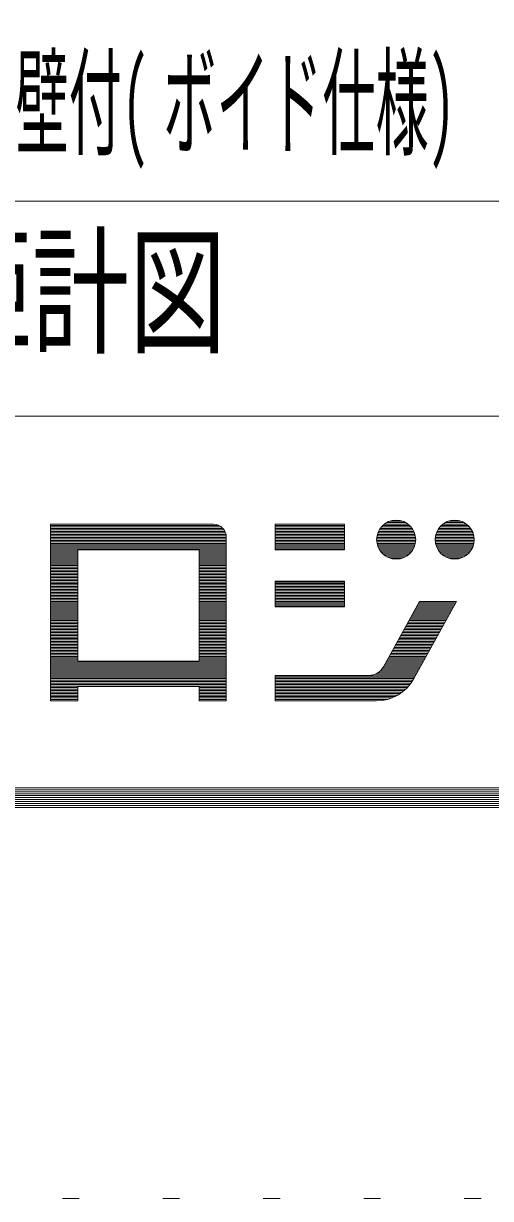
# Model space of a CAD drawing. Units: millimetres, scale not verified. Extents: x -37128 to 37128, y -29862 to 29862.
# Drawn here: x 30038 to 30875, y 462 to 2565 of the extents above; entities that cross this region are included whole.
import ezdxf
from ezdxf.enums import TextEntityAlignment as Align

# ---------------------------------------------------------------- set-up
doc = ezdxf.new("R2010")
doc.units = ezdxf.units.MM
doc.header["$LTSCALE"] = 60
doc.linetypes.add('USER4', pattern=[3, 0.5, -2.5])
doc.layers.add('0-1_0-F', color=7, linetype='Continuous')
doc.layers.add('0-C_F-F', color=6, linetype='Continuous', lineweight=18)
doc.layers.add('0-D_F-E_J_ADD', color=3, linetype='USER4', lineweight=18)
doc.styles.add('ＭＳ ゴシック', font='')
doc.styles.get('ＭＳ ゴシック').set_extended_font_data('MS Gothic')

msp = doc.modelspace()

# ---------------------------------------------------------------- linework, layer by layer
at = {"layer": '0-C_F-F', "color": 5}
for p, q in [((27118.07, 2247.32), (31528.07, 2247.32)), ((27118.07, 1862.32), (36428.07, 1862.32))]:
    msp.add_line(p, q, dxfattribs=at)
at = {"layer": '0-C_F-F'}
for p, q in [((30087.09, 1666.83), (30388.53, 1666.83)), ((30392.89, 1664.17), (30087.09, 1664.17)), ((30087.09, 1661.51), (30395.77, 1661.51)), ((30613.69, 1666.83), (30489.06, 1666.83)), ((30489.06, 1664.17), (30613.69, 1664.17)), ((30613.69, 1661.51), (30489.06, 1661.51)), ((30734.79, 1661.51), (30677.32, 1661.51)), ((30679.36, 1664.17), (30732.75, 1664.17)), ((30730.25, 1666.83), (30681.86, 1666.83)), ((30684.98, 1669.49), (30727.13, 1669.49)), ((30723.04, 1672.15), (30689.07, 1672.15)), ((30695.15, 1674.81), (30716.96, 1674.81)), ((30839.66, 1661.51), (30782.19, 1661.51)), ((30784.23, 1664.17), (30837.62, 1664.17)), ((30835.12, 1666.83), (30786.73, 1666.83)), ((30789.86, 1669.49), (30832, 1669.49)), ((30827.92, 1672.15), (30793.94, 1672.15)), ((30800.03, 1674.81), (30821.83, 1674.81)), ((30397.85, 1658.84), (30087.09, 1658.84)), ((30087.09, 1656.18), (30399.39, 1656.18)), ((30400.49, 1653.52), (30087.09, 1653.52)), ((30087.09, 1650.86), (30401.22, 1650.86)), ((30401.62, 1648.2), (30087.09, 1648.2)), ((30087.09, 1645.54), (30401.71, 1645.54)), ((30401.71, 1642.88), (30087.09, 1642.88)), ((30489.06, 1658.84), (30613.69, 1658.84)), ((30613.69, 1656.18), (30489.06, 1656.18)), ((30489.06, 1653.52), (30613.69, 1653.52)), ((30613.69, 1650.86), (30489.06, 1650.86)), ((30489.06, 1648.2), (30613.69, 1648.2)), ((30613.69, 1645.54), (30489.06, 1645.54)), ((30489.06, 1642.88), (30613.69, 1642.88)), ((30671.12, 1642.88), (30740.99, 1642.88)), ((30740.79, 1645.54), (30671.32, 1645.54)), ((30671.73, 1648.2), (30740.38, 1648.2)), ((30739.76, 1650.86), (30672.35, 1650.86)), ((30673.19, 1653.52), (30738.91, 1653.52)), ((30737.82, 1656.18), (30674.29, 1656.18)), ((30675.65, 1658.84), (30736.46, 1658.84)), ((30776, 1642.88), (30845.86, 1642.88)), ((30845.66, 1645.54), (30776.19, 1645.54)), ((30776.6, 1648.2), (30845.26, 1648.2)), ((30844.64, 1650.86), (30777.22, 1650.86)), ((30778.07, 1653.52), (30843.79, 1653.52)), ((30842.7, 1656.18), (30779.16, 1656.18)), ((30780.52, 1658.84), (30841.33, 1658.84)), ((30087.09, 1640.22), (30401.71, 1640.22)), ((30401.71, 1637.56), (30087.09, 1637.56)), ((30087.09, 1634.89), (30401.71, 1634.89)), ((30401.71, 1632.23), (30087.09, 1632.23)), ((30087.09, 1629.57), (30401.71, 1629.57)), ((30401.71, 1626.91), (30087.09, 1626.91)), ((30087.09, 1624.25), (30401.71, 1624.25)), ((30087.09, 1621.59), (30135.73, 1621.59)), ((30401.71, 1621.59), (30353.07, 1621.59)), ((30613.69, 1640.22), (30489.06, 1640.22)), ((30489.06, 1637.56), (30613.69, 1637.56)), ((30613.69, 1634.89), (30489.06, 1634.89)), ((30489.06, 1632.23), (30613.69, 1632.23)), ((30613.69, 1629.57), (30489.06, 1629.57)), ((30489.06, 1626.91), (30613.69, 1626.91)), ((30613.69, 1624.25), (30489.06, 1624.25)), ((30740.99, 1640.22), (30671.13, 1640.22)), ((30671.33, 1637.56), (30740.78, 1637.56)), ((30740.36, 1634.89), (30671.75, 1634.89)), ((30672.37, 1632.23), (30739.74, 1632.23)), ((30738.88, 1629.57), (30673.23, 1629.57)), ((30674.33, 1626.91), (30737.78, 1626.91)), ((30736.4, 1624.25), (30675.71, 1624.25)), ((30677.39, 1621.59), (30734.72, 1621.59)), ((30845.86, 1640.22), (30776, 1640.22)), ((30776.21, 1637.56), (30845.65, 1637.56)), ((30845.24, 1634.89), (30776.62, 1634.89)), ((30777.25, 1632.23), (30844.61, 1632.23)), ((30843.75, 1629.57), (30778.1, 1629.57)), ((30779.2, 1626.91), (30842.65, 1626.91)), ((30841.28, 1624.25), (30780.58, 1624.25)), ((30782.26, 1621.59), (30839.59, 1621.59)), ((30135.73, 1618.93), (30087.09, 1618.93)), ((30087.09, 1616.27), (30135.73, 1616.27)), ((30135.73, 1613.6), (30087.09, 1613.6)), ((30087.09, 1610.94), (30135.73, 1610.94)), ((30135.73, 1608.28), (30087.09, 1608.28)), ((30087.09, 1605.62), (30135.73, 1605.62)), ((30135.73, 1602.96), (30087.09, 1602.96)), ((30087.09, 1600.3), (30135.73, 1600.3)), ((30353.07, 1618.93), (30401.71, 1618.93)), ((30401.71, 1616.27), (30353.07, 1616.27)), ((30353.07, 1613.6), (30401.71, 1613.6)), ((30401.71, 1610.94), (30353.07, 1610.94)), ((30353.07, 1608.28), (30401.71, 1608.28)), ((30401.71, 1605.62), (30353.07, 1605.62)), ((30353.07, 1602.96), (30401.71, 1602.96)), ((30401.71, 1600.3), (30353.07, 1600.3)), ((30732.66, 1618.93), (30679.44, 1618.93)), ((30681.96, 1616.27), (30730.15, 1616.27)), ((30727, 1613.6), (30685.12, 1613.6)), ((30689.25, 1610.94), (30722.86, 1610.94)), ((30716.65, 1608.28), (30695.46, 1608.28)), ((30837.54, 1618.93), (30784.32, 1618.93)), ((30786.84, 1616.27), (30835.02, 1616.27)), ((30831.87, 1613.6), (30789.99, 1613.6)), ((30794.12, 1610.94), (30827.74, 1610.94)), ((30821.52, 1608.28), (30800.33, 1608.28)), ((30135.73, 1597.64), (30087.09, 1597.64)), ((30087.09, 1594.98), (30135.73, 1594.98)), ((30135.73, 1592.32), (30087.09, 1592.32)), ((30087.09, 1589.65), (30135.73, 1589.65)), ((30135.73, 1586.99), (30087.09, 1586.99)), ((30087.09, 1584.33), (30135.73, 1584.33)), ((30135.73, 1581.67), (30087.09, 1581.67)), ((30087.09, 1579.01), (30135.73, 1579.01)), ((30353.07, 1597.64), (30401.71, 1597.64)), ((30401.71, 1594.98), (30353.07, 1594.98)), ((30353.07, 1592.32), (30401.71, 1592.32)), ((30401.71, 1589.65), (30353.07, 1589.65)), ((30353.07, 1586.99), (30401.71, 1586.99)), ((30401.71, 1584.33), (30353.07, 1584.33)), ((30353.07, 1581.67), (30401.71, 1581.67)), ((30401.71, 1579.01), (30353.07, 1579.01)), ((30135.73, 1576.35), (30087.09, 1576.35)), ((30087.09, 1573.69), (30135.73, 1573.69)), ((30135.73, 1571.03), (30087.09, 1571.03)), ((30087.09, 1568.37), (30135.73, 1568.37)), ((30135.73, 1565.7), (30087.09, 1565.7)), ((30087.09, 1563.04), (30135.73, 1563.04)), ((30135.73, 1560.38), (30087.09, 1560.38)), ((30087.09, 1557.72), (30135.73, 1557.72)), ((30353.07, 1576.35), (30401.71, 1576.35)), ((30401.71, 1573.69), (30353.07, 1573.69)), ((30353.07, 1571.03), (30401.71, 1571.03)), ((30401.71, 1568.37), (30353.07, 1568.37)), ((30353.07, 1565.7), (30401.71, 1565.7)), ((30401.71, 1563.04), (30353.07, 1563.04)), ((30353.07, 1560.38), (30401.71, 1560.38)), ((30401.71, 1557.72), (30353.07, 1557.72)), ((30489.06, 1565.7), (30613.69, 1565.7)), ((30613.69, 1563.04), (30489.06, 1563.04)), ((30489.06, 1560.38), (30613.69, 1560.38)), ((30613.69, 1557.72), (30489.06, 1557.72)), ((30135.73, 1555.06), (30087.09, 1555.06)), ((30087.09, 1552.4), (30135.73, 1552.4)), ((30135.73, 1549.74), (30087.09, 1549.74)), ((30087.09, 1547.08), (30135.73, 1547.08)), ((30135.73, 1544.42), (30087.09, 1544.42)), ((30087.09, 1541.75), (30135.73, 1541.75)), ((30135.73, 1539.09), (30087.09, 1539.09)), ((30087.09, 1536.43), (30135.73, 1536.43)), ((30353.07, 1555.06), (30401.71, 1555.06)), ((30401.71, 1552.4), (30353.07, 1552.4)), ((30353.07, 1549.74), (30401.71, 1549.74)), ((30401.71, 1547.08), (30353.07, 1547.08)), ((30353.07, 1544.42), (30401.71, 1544.42)), ((30401.71, 1541.75), (30353.07, 1541.75)), ((30353.07, 1539.09), (30401.71, 1539.09)), ((30401.71, 1536.43), (30353.07, 1536.43)), ((30489.06, 1555.06), (30613.69, 1555.06)), ((30613.69, 1552.4), (30489.06, 1552.4)), ((30489.06, 1549.74), (30613.69, 1549.74)), ((30613.69, 1547.08), (30489.06, 1547.08)), ((30489.06, 1544.42), (30613.69, 1544.42)), ((30613.69, 1541.75), (30489.06, 1541.75)), ((30489.06, 1539.09), (30613.69, 1539.09)), ((30613.69, 1536.43), (30489.06, 1536.43)), ((30135.73, 1533.77), (30087.09, 1533.77)), ((30087.09, 1531.11), (30135.73, 1531.11)), ((30135.73, 1528.45), (30087.09, 1528.45)), ((30087.09, 1525.79), (30135.73, 1525.79)), ((30135.73, 1523.13), (30087.09, 1523.13)), ((30087.09, 1520.47), (30135.73, 1520.47)), ((30135.73, 1517.8), (30087.09, 1517.8)), ((30087.09, 1515.14), (30135.73, 1515.14)), ((30353.07, 1533.77), (30401.71, 1533.77)), ((30401.71, 1531.11), (30353.07, 1531.11)), ((30353.07, 1528.45), (30401.71, 1528.45)), ((30401.71, 1525.79), (30353.07, 1525.79)), ((30353.07, 1523.13), (30401.71, 1523.13)), ((30401.71, 1520.47), (30353.07, 1520.47)), ((30353.07, 1517.8), (30401.71, 1517.8)), ((30401.71, 1515.14), (30353.07, 1515.14)), ((30489.06, 1533.77), (30613.69, 1533.77)), ((30613.69, 1531.11), (30489.06, 1531.11)), ((30489.06, 1528.45), (30613.69, 1528.45)), ((30613.69, 1525.79), (30489.06, 1525.79)), ((30489.06, 1523.13), (30613.69, 1523.13)), ((30805.45, 1515.14), (30739.41, 1515.14)), ((30740.89, 1517.8), (30806.92, 1517.8)), ((30808.4, 1520.47), (30742.36, 1520.47)), ((30743.84, 1523.13), (30809.87, 1523.13)), ((30811.35, 1525.79), (30745.31, 1525.79)), ((30746.79, 1528.45), (30812.82, 1528.45)), ((30135.73, 1512.48), (30087.09, 1512.48)), ((30087.09, 1509.82), (30135.73, 1509.82)), ((30135.73, 1507.16), (30087.09, 1507.16)), ((30087.09, 1504.5), (30135.73, 1504.5)), ((30135.73, 1501.84), (30087.09, 1501.84)), ((30087.09, 1499.18), (30135.73, 1499.18)), ((30135.73, 1496.52), (30087.09, 1496.52)), ((30087.09, 1493.85), (30135.73, 1493.85)), ((30353.07, 1512.48), (30401.71, 1512.48)), ((30401.71, 1509.82), (30353.07, 1509.82)), ((30353.07, 1507.16), (30401.71, 1507.16)), ((30401.71, 1504.5), (30353.07, 1504.5)), ((30353.07, 1501.84), (30401.71, 1501.84)), ((30401.71, 1499.18), (30353.07, 1499.18)), ((30353.07, 1496.52), (30401.71, 1496.52)), ((30401.71, 1493.85), (30353.07, 1493.85)), ((30793.65, 1493.85), (30727.61, 1493.85)), ((30729.09, 1496.52), (30795.12, 1496.52)), ((30796.6, 1499.18), (30730.56, 1499.18)), ((30732.04, 1501.84), (30798.07, 1501.84)), ((30799.55, 1504.5), (30733.51, 1504.5)), ((30734.98, 1507.16), (30801.02, 1507.16)), ((30802.5, 1509.82), (30736.46, 1509.82)), ((30737.94, 1512.48), (30803.97, 1512.48)), ((30135.73, 1491.19), (30087.09, 1491.19)), ((30087.09, 1488.53), (30135.73, 1488.53)), ((30135.73, 1485.87), (30087.09, 1485.87)), ((30087.09, 1483.21), (30135.73, 1483.21)), ((30135.73, 1480.55), (30087.09, 1480.55)), ((30087.09, 1477.89), (30135.73, 1477.89)), ((30135.73, 1475.23), (30087.09, 1475.23)), ((30087.09, 1472.57), (30135.73, 1472.57)), ((30353.07, 1491.19), (30401.71, 1491.19)), ((30401.71, 1488.53), (30353.07, 1488.53)), ((30353.07, 1485.87), (30401.71, 1485.87)), ((30401.71, 1483.21), (30353.07, 1483.21)), ((30353.07, 1480.55), (30401.71, 1480.55)), ((30401.71, 1477.89), (30353.07, 1477.89)), ((30353.07, 1475.23), (30401.71, 1475.23)), ((30401.71, 1472.57), (30353.07, 1472.57)), ((30781.85, 1472.57), (30715.81, 1472.57)), ((30717.28, 1475.23), (30783.32, 1475.23)), ((30784.8, 1477.89), (30718.76, 1477.89)), ((30720.24, 1480.55), (30786.27, 1480.55)), ((30787.74, 1483.21), (30721.71, 1483.21)), ((30723.19, 1485.87), (30789.22, 1485.87)), ((30790.7, 1488.53), (30724.66, 1488.53)), ((30726.13, 1491.19), (30792.17, 1491.19)), ((30135.73, 1469.9), (30087.09, 1469.9)), ((30087.09, 1467.24), (30135.73, 1467.24)), ((30135.73, 1464.58), (30087.09, 1464.58)), ((30087.09, 1461.92), (30135.73, 1461.92)), ((30135.73, 1459.26), (30087.09, 1459.26)), ((30087.09, 1456.6), (30135.73, 1456.6)), ((30135.73, 1453.94), (30087.09, 1453.94)), ((30087.09, 1451.28), (30135.73, 1451.28)), ((30353.07, 1469.9), (30401.71, 1469.9)), ((30401.71, 1467.24), (30353.07, 1467.24)), ((30353.07, 1464.58), (30401.71, 1464.58)), ((30401.71, 1461.92), (30353.07, 1461.92)), ((30353.07, 1459.26), (30401.71, 1459.26)), ((30401.71, 1456.6), (30353.07, 1456.6)), ((30353.07, 1453.94), (30401.71, 1453.94)), ((30401.71, 1451.28), (30353.07, 1451.28)), ((30770.04, 1451.28), (30704.01, 1451.28)), ((30705.48, 1453.94), (30771.52, 1453.94)), ((30773, 1456.6), (30706.96, 1456.6)), ((30708.44, 1459.26), (30774.47, 1459.26)), ((30775.95, 1461.92), (30709.91, 1461.92)), ((30711.39, 1464.58), (30777.42, 1464.58)), ((30778.9, 1467.24), (30712.86, 1467.24)), ((30714.34, 1469.9), (30780.37, 1469.9)), ((30135.73, 1448.62), (30087.09, 1448.62)), ((30087.09, 1445.95), (30135.73, 1445.95)), ((30135.73, 1443.29), (30087.09, 1443.29)), ((30087.09, 1440.63), (30135.73, 1440.63)), ((30135.73, 1437.97), (30087.09, 1437.97)), ((30087.09, 1435.31), (30135.73, 1435.31)), ((30135.73, 1432.65), (30087.09, 1432.65)), ((30353.07, 1448.62), (30401.71, 1448.62)), ((30401.71, 1445.95), (30353.07, 1445.95)), ((30353.07, 1443.29), (30401.71, 1443.29)), ((30401.71, 1440.63), (30353.07, 1440.63)), ((30353.07, 1437.97), (30401.71, 1437.97)), ((30401.71, 1435.31), (30353.07, 1435.31)), ((30353.07, 1432.65), (30401.71, 1432.65)), ((30693.68, 1432.65), (30759.72, 1432.65)), ((30761.19, 1435.31), (30695.16, 1435.31)), ((30696.63, 1437.97), (30762.67, 1437.97)), ((30764.14, 1440.63), (30698.11, 1440.63)), ((30699.59, 1443.29), (30765.62, 1443.29)), ((30767.1, 1445.95), (30701.06, 1445.95)), ((30702.53, 1448.62), (30768.57, 1448.62)), ((30087.09, 1429.99), (30135.73, 1429.99)), ((30135.73, 1427.33), (30087.09, 1427.33)), ((30087.09, 1424.67), (30135.73, 1424.67)), ((30401.71, 1422), (30087.09, 1422)), ((30087.09, 1419.34), (30401.71, 1419.34)), ((30401.71, 1416.68), (30087.09, 1416.68)), ((30087.09, 1414.02), (30401.71, 1414.02)), ((30401.71, 1411.36), (30087.09, 1411.36)), ((30401.71, 1429.99), (30353.07, 1429.99)), ((30353.07, 1427.33), (30401.71, 1427.33)), ((30401.71, 1424.67), (30353.07, 1424.67)), ((30681.69, 1411.36), (30747.92, 1411.36)), ((30749.39, 1414.02), (30683.36, 1414.02)), ((30684.83, 1416.68), (30750.87, 1416.68)), ((30752.35, 1419.34), (30686.31, 1419.34)), ((30687.78, 1422), (30753.82, 1422)), ((30755.3, 1424.67), (30689.26, 1424.67)), ((30690.73, 1427.33), (30756.77, 1427.33)), ((30758.24, 1429.99), (30692.21, 1429.99)), ((30087.09, 1408.7), (30401.71, 1408.7)), ((30401.71, 1406.04), (30087.09, 1406.04)), ((30087.09, 1403.38), (30401.71, 1403.38)), ((30401.71, 1400.72), (30087.09, 1400.72)), ((30087.09, 1398.05), (30401.71, 1398.05)), ((30401.71, 1395.39), (30087.09, 1395.39)), ((30087.09, 1392.73), (30401.71, 1392.73)), ((30401.71, 1390.07), (30087.09, 1390.07)), ((30740.54, 1398.05), (30489.06, 1398.05)), ((30489.06, 1395.39), (30739.07, 1395.39)), ((30737.59, 1392.73), (30489.06, 1392.73)), ((30489.06, 1390.07), (30736.08, 1390.07)), ((30668.41, 1400.72), (30742.02, 1400.72)), ((30743.5, 1403.38), (30673.45, 1403.38)), ((30676.94, 1406.04), (30744.97, 1406.04)), ((30746.44, 1408.7), (30679.59, 1408.7)), ((30087.09, 1387.41), (30401.71, 1387.41)), ((30401.71, 1384.75), (30087.09, 1384.75)), ((30087.09, 1382.09), (30401.71, 1382.09)), ((30401.71, 1379.43), (30087.09, 1379.43)), ((30135.73, 1376.77), (30087.09, 1376.77)), ((30087.09, 1374.1), (30135.73, 1374.1)), ((30135.73, 1371.44), (30087.09, 1371.44)), ((30087.09, 1368.78), (30135.73, 1368.78)), ((30353.07, 1376.77), (30401.71, 1376.77)), ((30401.71, 1374.1), (30353.07, 1374.1)), ((30353.07, 1371.44), (30401.71, 1371.44)), ((30401.71, 1368.78), (30353.07, 1368.78)), ((30734.43, 1387.41), (30489.06, 1387.41)), ((30489.06, 1384.75), (30732.62, 1384.75)), ((30730.64, 1382.09), (30489.06, 1382.09)), ((30489.06, 1379.43), (30728.47, 1379.43)), ((30726.08, 1376.77), (30489.06, 1376.77)), ((30489.06, 1374.1), (30723.45, 1374.1)), ((30489.06, 1371.44), (30720.54, 1371.44)), ((30717.31, 1368.78), (30489.06, 1368.78)), ((30135.73, 1366.12), (30087.09, 1366.12)), ((30087.09, 1363.46), (30135.73, 1363.46)), ((30135.73, 1360.8), (30087.09, 1360.8)), ((30087.09, 1358.14), (30135.73, 1358.14)), ((30135.73, 1355.48), (30087.09, 1355.48)), ((30353.07, 1366.12), (30401.71, 1366.12)), ((30401.71, 1363.46), (30353.07, 1363.46)), ((30353.07, 1360.8), (30401.71, 1360.8)), ((30401.71, 1358.14), (30353.07, 1358.14)), ((30353.07, 1355.48), (30401.71, 1355.48)), ((30489.06, 1366.12), (30713.66, 1366.12)), ((30709.49, 1363.46), (30489.06, 1363.46)), ((30489.06, 1360.8), (30704.61, 1360.8)), ((30698.64, 1358.14), (30489.06, 1358.14)), ((30489.06, 1355.48), (30690.64, 1355.48))]:
    msp.add_line(p, q, dxfattribs=at)
at = {"layer": '0-C_F-F', "color": 4}
msp.add_line((30489.06, 1398.41), (30656.8, 1398.41), dxfattribs=at)
at = {"layer": '0-C_F-F', "color": 5}
for points in [[(36428.07, 1162.32), (36428.07, 29302.32), (-3751.93, 29302.32), (-3751.93, 1162.32)], [(36424.56, 1165.82), (-3748.43, 1165.82), (-3748.43, 29298.82), (36424.56, 29298.82)], [(36421.07, 1169.32), (36421.07, 29295.32), (-3744.93, 29295.32), (-3744.93, 1169.32)], [(36417.57, 1172.82), (36417.57, 29291.82), (-3741.43, 29291.82), (-3741.43, 1172.82)], [(36414.07, 1176.32), (36414.07, 29288.31), (-3737.93, 29288.31), (-3737.93, 1176.32)], [(36410.57, 1179.82), (36410.57, 29284.82), (-3734.43, 29284.82), (-3734.43, 1179.82)], [(36407.06, 1183.32), (-3730.93, 1183.32), (-3730.93, 29281.32), (36407.06, 29281.32)], [(36403.57, 1186.82), (-3727.43, 1186.82), (-3727.43, 29277.82), (36403.57, 29277.82)], [(36400.07, 1190.32), (36400.07, 29274.32), (-3723.93, 29274.32), (-3723.93, 1190.32)], [(36396.57, 1193.82), (-3720.43, 1193.82), (-3720.43, 29270.82), (36396.57, 29270.82)], [(36393.07, 1197.32), (36393.07, 29267.32), (-3716.93, 29267.32), (-3716.93, 1197.32)]]:
    msp.add_lwpolyline(points, close=True, dxfattribs=at)
at = {"layer": '0-C_F-F', "color": 4}
for points in [[(30401.71, 1646.16), (30401.71, 1352.82), (30353.07, 1352.82), (30353.07, 1378.65), (30135.73, 1378.65), (30135.73, 1352.82), (30087.09, 1352.82), (30087.09, 1668.95), (30378.91, 1668.95)], [(30683.39, 1414.07), (30748.01, 1530.64), (30814.04, 1530.64), (30737.17, 1391.97)], [(30670.7, 1352.82), (30489.06, 1352.82), (30489.06, 1398.41)]]:
    msp.add_lwpolyline(points, dxfattribs=at)
for points in [[(30489.06, 1668.95), (30489.06, 1623.36), (30613.69, 1623.36), (30613.69, 1668.95)], [(30353.07, 1623.36), (30353.07, 1424.25), (30135.73, 1424.25), (30135.73, 1623.36)], [(30489.06, 1567.12), (30613.69, 1567.12), (30613.69, 1521.52), (30489.06, 1521.52)]]:
    msp.add_lwpolyline(points, close=True, dxfattribs=at)
for centre in [(30706.06, 1641.6), (30810.93, 1641.6)]:
    msp.add_circle(centre, 34.96, dxfattribs=at)
for centre, radius, start, end in [((30378.91, 1646.16), 22.8, 0, 90), ((30656.8, 1428.81), 30.4, 270, 331), ((30670.7, 1428.81), 76, 270, 331)]:
    msp.add_arc(centre, radius, start, end, dxfattribs=at)
at = {"layer": '0-D_F-E_J_ADD', "color": 5}
msp.add_lwpolyline([(37128.07, 462.32), (37128.07, 29862.32), (-4451.93, 29862.32), (-4451.93, 462.32)], close=True, dxfattribs=at)

# ---------------------------------------------------------------- texts
at = {"layer": '0-1_0-F', "style": 'ＭＳ ゴシック'}
for s, height, width, p in [('ボイド仕様)', 155, 0.45, (30288.73, 2299.82)), ('ＫＰＢＷＳ型ＺＡＭ壁付(', 155, 0.45, (29167.97, 2299.82)), ('立面図・矩計図', 182.3, 0.7, (29183.07, 1939.69))]:
    msp.add_text(s, height=height, dxfattribs=dict(at, width=width)).set_placement(p, align=Align.BOTTOM_LEFT)

doc.saveas('drawing.dxf')
